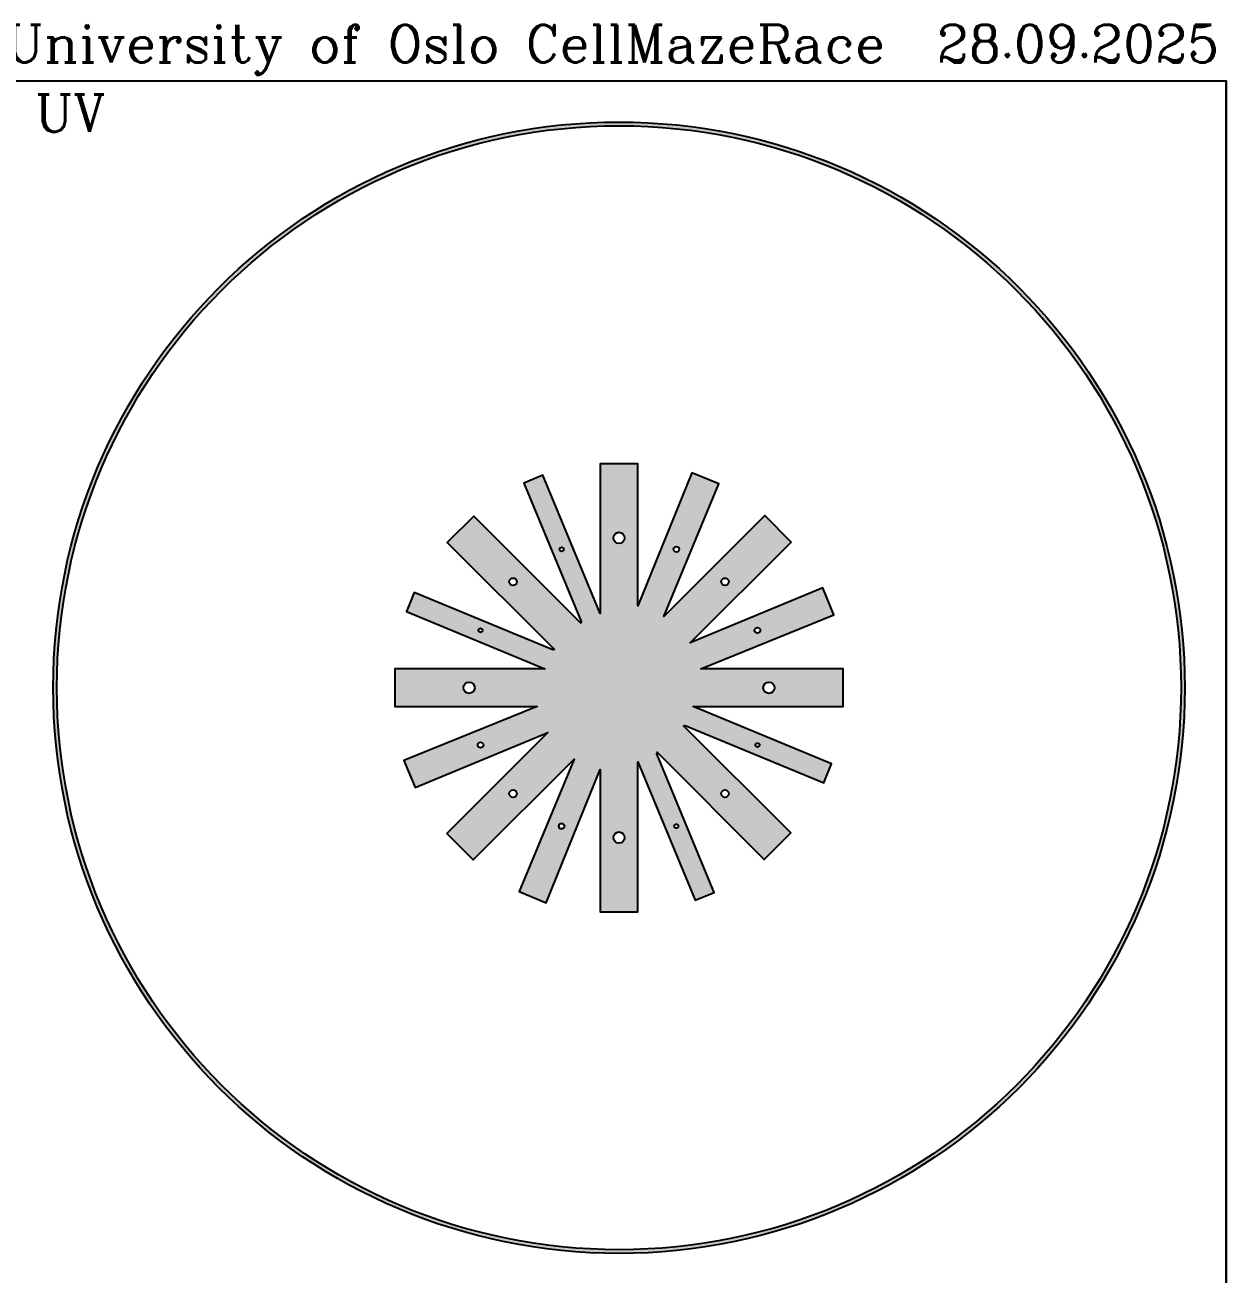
# Model space of a CAD drawing. Extents: x 97062 to 182372, y 141672 to 394177.
# Drawn here: x 150320 to 182372, y 174622 to 207962 of the extents above; entities that cross this region are included whole.
import ezdxf

# ---------------------------------------------------------------- set-up
doc = ezdxf.new("R2010")
doc.units = 13
doc.header["$MEASUREMENT"] = 0
doc.layers.add('Control', color=92, linetype='Continuous')
doc.layers.add('Flow', color=7, linetype='Continuous')
doc.styles.add('Title', font='complex.shx', dxfattribs={"height": 1000})

msp = doc.modelspace()

# ---------------------------------------------------------------- hatches: boundary and pattern name
at = {"layer": 'Control'}
h = msp.add_hatch(color=256, dxfattribs=at)
h.dxf.hatch_style = 1
h.paths.add_polyline_path([(181272, 190272, 1), (151072, 190272, 1)])
h.paths.add_polyline_path([(181172, 190272, 1), (151172, 190272, 1)], flags=16)
h.paths.add_polyline_path([(171910, 192219), (168355, 190772), (172151, 190772), (172151, 189772), (168151, 189772), (171847, 188241), (171636, 187733), (167941, 189264), (167895, 189256), (170754, 186398), (170046, 185691), (167188, 188549), (167180, 188503), (168711, 184808), (168203, 184597), (166672, 188293), (166672, 184293), (165672, 184293), (165672, 188089), (164225, 184534), (163510, 184830), (164976, 188369), (162283, 185676), (161576, 186383), (164269, 189076), (160730, 187610), (160434, 188325), (163989, 189772), (160193, 189772), (160193, 190772), (164193, 190772), (160497, 192303), (160708, 192811), (164403, 191280), (164449, 191288), (161591, 194146), (162298, 194853), (165156, 191995), (165164, 192041), (163633, 195736), (164141, 195947), (165672, 192251), (165672, 196251), (166672, 196251), (166672, 192455), (168119, 196010), (168834, 195714), (167368, 192175), (170061, 194868), (170768, 194161), (168075, 191468), (171614, 192934)], flags=0)
h.paths.add_polyline_path([(169793, 191803, -1), (169943, 191803, -1)], flags=0)
h.paths.add_polyline_path([(170022, 190272, -1), (170322, 190272, -1)], flags=0)
h.paths.add_polyline_path([(168901, 193100, -1), (169101, 193100, -1)], flags=0)
h.paths.add_polyline_path([(167628, 193967, -1), (167778, 193967, -1)], flags=0)
h.paths.add_polyline_path([(168901, 187444, -1), (169101, 187444, -1)], flags=0)
h.paths.add_polyline_path([(166022, 194272, -1), (166322, 194272, -1)], flags=0)
h.paths.add_polyline_path([(167648, 186576, -1), (167758, 186576, -1)], flags=0)
h.paths.add_polyline_path([(166322, 186272, -1), (166022, 186272, -1)], flags=0)
h.paths.add_polyline_path([(163244, 193100, -1), (163444, 193100, -1)], flags=0)
h.paths.add_polyline_path([(164566, 186576, -1), (164716, 186576, -1)], flags=0)
h.paths.add_polyline_path([(163244, 187444, -1), (163444, 187444, -1)], flags=0)
h.paths.add_polyline_path([(162022, 190272, -1), (162322, 190272, -1)], flags=0)
h.paths.add_polyline_path([(162402, 188741, -1), (162552, 188741, -1)], flags=0)
h = msp.add_hatch(color=256, dxfattribs=at)
h.dxf.hatch_style = 1
h.paths.add_polyline_path([(167188, 188549), (170046, 185691), (170754, 186398), (167895, 189256), (167941, 189264), (171636, 187733), (171847, 188241), (168151, 189772), (172151, 189772), (172151, 190772), (168355, 190772), (171910, 192219), (171614, 192934), (168075, 191468), (170768, 194161), (170061, 194868), (167368, 192175), (168834, 195714), (168119, 196010), (166672, 192455), (166672, 196251), (165672, 196251), (165672, 192251), (164141, 195947), (163633, 195736), (165164, 192041), (165156, 191995), (162298, 194853), (161591, 194146), (164449, 191288), (164403, 191280), (160708, 192811), (160497, 192303), (164193, 190772), (160193, 190772), (160193, 189772), (163989, 189772), (160434, 188325), (160730, 187610), (164269, 189076), (161576, 186383), (162283, 185676), (164976, 188369), (163510, 184830), (164225, 184534), (165672, 188089), (165672, 184293), (166672, 184293), (166672, 188293), (168203, 184597), (168711, 184808), (167180, 188503)])
h.paths.add_polyline_path([(166322, 186272, -1), (166022, 186272, -1)], flags=16)
h.paths.add_polyline_path([(169101, 187444, -1), (168901, 187444, -1)], flags=16)
h.paths.add_polyline_path([(167758, 186576, -1), (167648, 186576, -1)], flags=16)
h.paths.add_polyline_path([(170322, 190272, -1), (170022, 190272, -1)], flags=16)
h.paths.add_polyline_path([(169923, 188741, -1), (169813, 188741, -1)], flags=16)
h.paths.add_polyline_path([(164716, 186576, -1), (164566, 186576, -1)], flags=16)
h.paths.add_polyline_path([(163444, 187444, -1), (163244, 187444, -1)], flags=16)
h.paths.add_polyline_path([(169943, 191803, -1), (169793, 191803, -1)], flags=16)
h.paths.add_polyline_path([(162402, 188741, -1), (162552, 188741, -1)], flags=16)
h.paths.add_polyline_path([(162022, 190272, -1), (162322, 190272, -1)], flags=16)
h.paths.add_polyline_path([(168901, 193100, -1), (169101, 193100, -1)], flags=16)
h.paths.add_polyline_path([(166022, 194272, -1), (166322, 194272, -1)], flags=16)
h.paths.add_polyline_path([(167628, 193967, -1), (167778, 193967, -1)], flags=16)
h.paths.add_polyline_path([(163244, 193100, -1), (163444, 193100, -1)], flags=16)
h.paths.add_polyline_path([(162422, 191803, -1), (162532, 191803, -1)], flags=16)
h.paths.add_polyline_path([(164586, 193967, -1), (164696, 193967, -1)], flags=16)

# ---------------------------------------------------------------- linework, layer by layer
at = {"layer": 'Flow'}
for p, q in [((182372, 141672), (182372, 206472)), ((170061, 194868), (170768, 194161))]:
    msp.add_line(p, q, dxfattribs=at)
msp.add_lwpolyline([(117572, 206472), (182372, 206472), (182372, 141672), (117572, 141672)], close=True, dxfattribs=at)
msp.add_lwpolyline([(162283, 185676), (164976, 188369), (163510, 184830), (164225, 184534), (165672, 188089), (165672, 184293), (166672, 184293), (166672, 188293), (168203, 184597), (168711, 184808), (167180, 188503), (167188, 188549), (170046, 185691), (170754, 186398), (167895, 189256), (167941, 189264), (171636, 187733), (171847, 188241), (168151, 189772), (172151, 189772), (172151, 190772), (168355, 190772), (171910, 192219), (171614, 192934), (168075, 191468), (170768, 194161), (170061, 194868), (167368, 192175), (168834, 195714), (168119, 196010), (166672, 192455), (166672, 196251), (165672, 196251), (165672, 192251), (164141, 195947), (163633, 195736), (165164, 192041), (165156, 191995), (162298, 194853), (161591, 194146), (164449, 191288), (164403, 191280), (160708, 192811), (160497, 192303), (164193, 190772), (160193, 190772), (160193, 189772), (163989, 189772), (160434, 188325), (160730, 187610), (164269, 189076), (161576, 186383), (162283, 185676), (161576, 186383)], dxfattribs=at)
for centre, radius in [((166172, 190272), 15100), ((166172, 190272), 15000), ((166172, 194272), 150), ((167703, 193967), 75), ((164641, 193967), 55), ((163344, 193100), 100), ((169001, 193100), 100), ((162477, 191803), 55), ((169868, 191803), 75), ((162172, 190272), 150), ((170172, 190272), 150), ((162477, 188741), 75), ((169868, 188741), 55), ((163344, 187444), 100), ((169001, 187444), 100), ((164641, 186576), 75), ((166172, 186272), 150), ((167703, 186576), 55)]:
    msp.add_circle(centre, radius, dxfattribs=at)

# ---------------------------------------------------------------- texts
at = {"layer": 'Flow', "insert": (182193, 207296), "char_height": 1000, "width": 46951.24, "attachment_point": 6, "style": 'Title'}
msp.add_mtext('LagLivLab, University of Oslo CellMazeRace  28.09.2025', dxfattribs=at)
at = {"layer": 'Flow', "insert": (152467, 205606), "char_height": 1000, "attachment_point": 6, "style": 'Title'}
msp.add_mtext('UV', dxfattribs=at)

doc.saveas('drawing.dxf')
